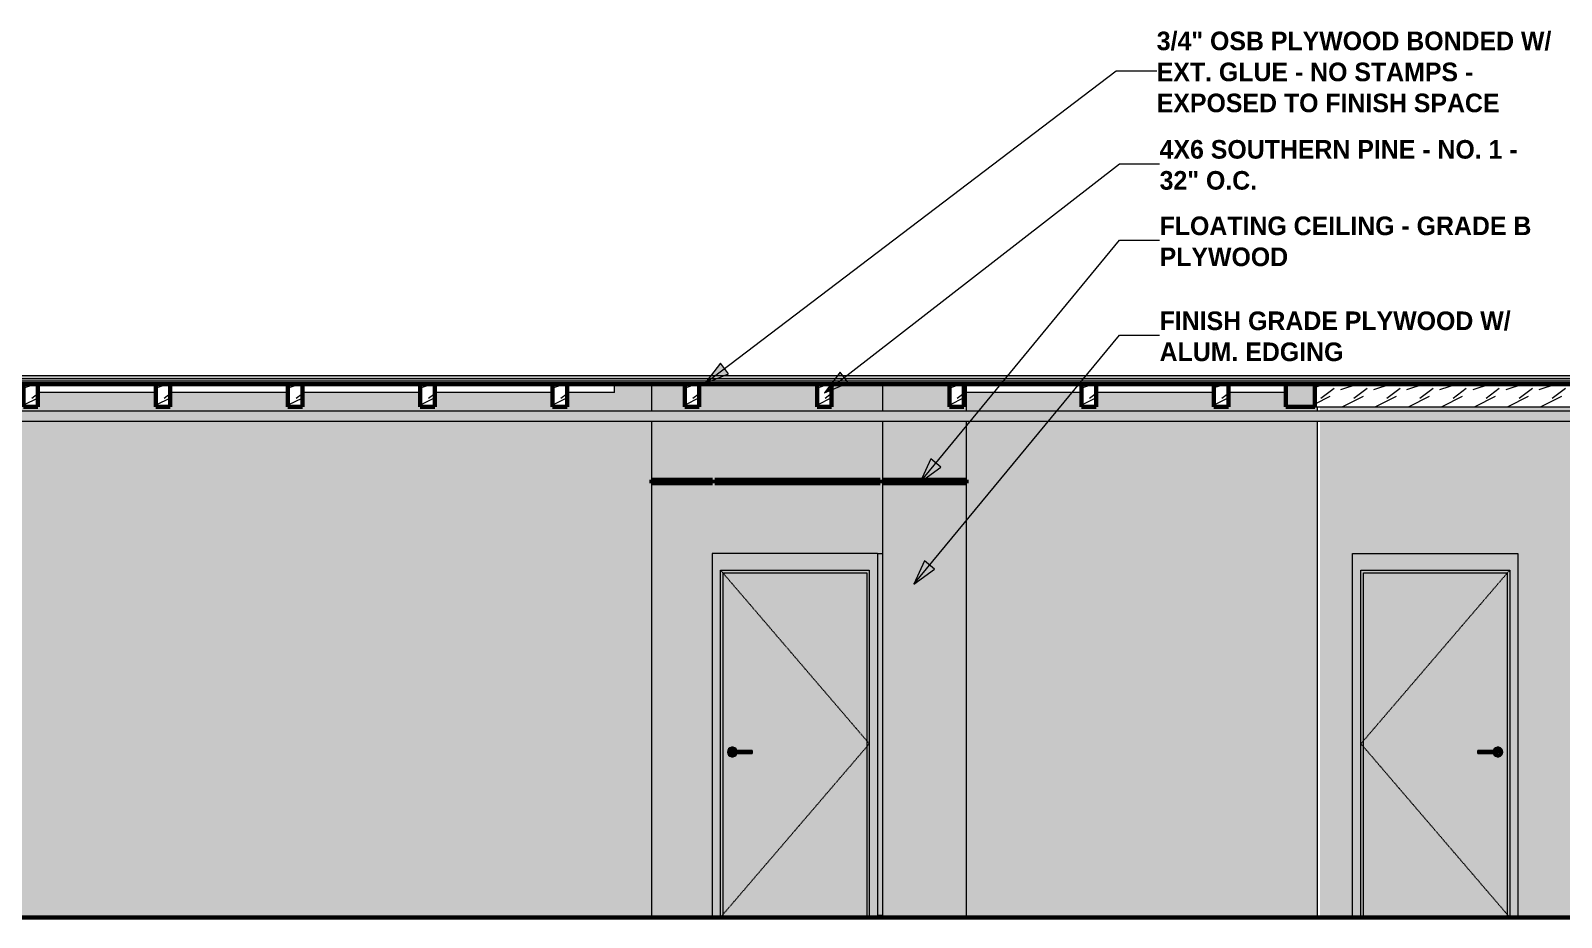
# Model space of a CAD drawing. Header units: inches. Extents: x 2872 to 9394, y -6 to 375.
# Drawn here: x 5755.1 to 6125.4, y 136 to 350.5 of the extents above; entities that cross this region are included whole.
import ezdxf

# ---------------------------------------------------------------- set-up
doc = ezdxf.new("R2010")
doc.units = ezdxf.units.IN
doc.header["$MEASUREMENT"] = 0
doc.linetypes.add('Dash 1_16_', pattern=[0.125, 0.0625, -0.0625])
doc.linetypes.add('Grid Line 1_2_', pattern=[0.875, 0.5, -0.125, 0.125, -0.125])
for name, color, linetype, lineweight in [('0-2', 250, 'Continuous', 18), ('0-3', 10, 'Continuous', 9), ('0-4', 90, 'Continuous', 5), ('A-CLNG', 13, 'Continuous', 18), ('A-CLNG-4', 13, 'Continuous', 60), ('A-DOOR', 31, 'Continuous', 18), ('A-DOOR-10', 31, 'Dash 1_16_', 9), ('A-DOOR-11', 21, 'Continuous', 18), ('A-DOOR-2', 10, 'Dash 1_16_', 9), ('A-DOOR-3', 10, 'Continuous', 9), ('A-DOOR-4', 255, 'Continuous', 18), ('A-DOOR-9', 31, 'Continuous', 9), ('A-DOOR-FRAM', 31, 'Continuous', 9), ('A-DOOR-FRAM-2', 10, 'Continuous', 9), ('A-DOOR-FRAM-3', 31, 'Continuous', 18), ('A-DOOR-FRAM-5', 71, 'Continuous', 18), ('A-FLOR-1', 8, 'Continuous', 5), ('A-FLOR-2', 7, 'Continuous', 60), ('A-FLOR-3', 254, 'Continuous', 5), ('A-FLOR-4', 250, 'Continuous', 18), ('A-FLOR-LEVL-1', 51, 'Grid Line 1_2_', 9), ('A-FLOR-MCUT-1', 250, 'Continuous', 18), ('A-FLOR-PATT-2', 253, 'Continuous', 9), ('A-FLOR-PATT-3', 10, 'Continuous', 9), ('G-ANNO-TEXT', 231, 'Continuous', 9), ('I-WALL', 2, 'Continuous', 18), ('I-WALL-1', 2, 'Continuous', 5), ('I-WALL-2', 90, 'Continuous', 5), ('I-WALL-3', 250, 'Continuous', 18), ('P-PIPE', 3, 'Continuous', 9), ('P-PIPE-1', 3, 'Continuous', 5), ('S-BEAM', 12, 'Continuous', 9), ('S-BEAM-2', 10, 'Continuous', 9), ('S-BEAM-3', 7, 'Continuous', 60), ('S-BEAM-5', 35, 'Continuous', 9)]:
    doc.layers.add(name, color=color, linetype=linetype, lineweight=lineweight)
doc.styles.add('Century Gothic_B', font='GOTHICB.TTF', dxfattribs={"height": 4.5})
pattern_1 = [(0, (-2727.378, 0), (0, 2.399), []), (315, (-2727.378, 0), (2.3985062, 0), [3.393, -3.393]), (45, (-2727.378, 0), (2.3985062, 0), [3.393, -3.393])]
pattern_2 = [(216.87, (-2724.18, 7.997), (23.9897714, 15.993643), [3.998, -35.986]), (206.565, (-2719.382, 5.598), (-7.99708, -7.99662), [8.941, -8.941]), (198.435, (-2719.382, 1.599), (-15.993845, -7.997098), [5.058, -20.23])]

# ---------------------------------------------------------------- blocks, each defined once
blk = doc.blocks.new('CTR - 1st Phase - Unit Layouts_rvt-5-INTERIOR ELEVATION - CORRIDOR EAST _202_E_ - 2ND FLOOR - EAST WALL')
at = {"layer": 'A-FLOR-3'}
blk.add_hatch(color=256, dxfattribs=at).paths.add_polyline_path([(-2738.99, 136.38), (-2738.99, 136.5), (-2740.02, 136.5), (-2740.02, 136.38)], flags=0)
at = {"layer": 'A-FLOR-4'}
for p, q in [((-2740.02, 136.5), (-2738.99, 136.5)), ((-2740.02, 136.5), (-2740.02, 136.38)), ((-2738.99, 136.38), (-2740.02, 136.38))]:
    blk.add_line(p, q, dxfattribs=at)
blk = doc.blocks.new('CTR - 1st Phase - Shell_rvt-5-INTERIOR ELEVATION - CORRIDOR EAST _202_E_ - 2ND FLOOR - EAST WALL')
at = {"layer": 'A-FLOR-1'}
blk.add_hatch(color=256, dxfattribs=at).paths.add_polyline_path([(-2454.54, 265.75), (-2447.2, 265.75), (-2447.2, 266.25), (-3481.17, 266.25), (-3481.17, 266), (-3479.22, 266), (-3479.22, 265.75), (-2462.76, 265.75)], flags=0)
at = {"layer": 'A-FLOR-PATT-2'}
h = blk.add_hatch(dxfattribs=at)
h.set_pattern_fill('FP_30', color=256, style=0, pattern_type=2)
h.set_pattern_definition([(0, (-2727.378, 0), (7.68, 1.92), [0.634, -5.126, 0.634, -5.126, -30.72]), (0, (-2727.378, 0), (7.68, 1.92), [-11.52, 0.634, -10.886, 0.634, -5.126, -13.44]), (0, (-2727.378, 0), (7.68, 1.92), [-28.8, 0.634, -3.206, 0.634, -8.966]), (120, (-2724.498, 0.96), (-5.502769, 5.691075), [0.634, -5.126, 0.634, -5.126, -30.72]), (120, (-2724.498, 0.96), (-5.502769, 5.691075), [-11.52, 0.634, -10.886, 0.634, -5.126, -13.44]), (120, (-2724.498, 0.96), (-5.502769, 5.691075), [-28.8, 0.634, -3.206, 0.634, -8.966]), (240, (-2723.538, 4.8), (-2.177231, -7.611075), [0.634, -5.126, 0.634, -5.126, -30.72]), (240, (-2723.538, 4.8), (-2.177231, -7.611075), [-11.52, 0.634, -10.886, 0.634, -5.126, -13.44]), (240, (-2723.538, 4.8), (-2.177231, -7.611075), [-28.8, 0.634, -3.206, 0.634, -8.966])])
h.paths.add_polyline_path([(-2906.83, 266.25), (-2447.2, 266.25), (-2447.2, 267), (-3481.17, 267), (-3481.17, 266.25), (-2915.06, 266.25)], flags=0)
at = {"layer": 'A-FLOR-PATT-3'}
h = blk.add_hatch(dxfattribs=at)
h.set_pattern_fill('FP_31', color=256, style=0, pattern_type=2)
h.set_pattern_definition(pattern_1)
h.paths.add_polyline_path([(-2454.54, 267), (-2447.2, 267), (-2447.2, 267.1), (-3481.17, 267.1), (-3481.17, 267), (-2462.76, 267)], flags=0)
h = blk.add_hatch(dxfattribs=at)
h.set_pattern_fill('FP_31', color=256, style=0, pattern_type=2)
h.set_pattern_definition(pattern_1)
h.paths.add_polyline_path([(-2906.83, 265), (-2447.2, 265), (-2447.2, 265.75), (-3479.22, 265.75), (-3479.22, 265), (-2915.06, 265)], flags=0)
at = {"layer": 'A-FLOR-2'}
for p, q in [((-3481.17, 265), (-2447.2, 265)), ((-2447.2, 136), (-3202.37, 136))]:
    blk.add_line(p, q, dxfattribs=at)
at = {"layer": 'A-FLOR-4'}
blk.add_line((-2641.75, 265), (-2641.75, 263), dxfattribs=at)
at = {"layer": 'A-FLOR-MCUT-1'}
for p, q in [((-2447.2, 267), (-3481.17, 267)), ((-2447.2, 266.25), (-3481.17, 266.25)), ((-2447.2, 265.75), (-3481.17, 265.75))]:
    blk.add_line(p, q, dxfattribs=at)
blk = doc.blocks.new('HOLLOW METAL - STAIR DOOR 3-0 x 7-0-2682974-INTERIOR ELEVATION - CORRIDOR EAST _202_E_ - 2ND FLOOR - EAST WALL')
at = {"layer": 'A-DOOR-11'}
h = blk.add_hatch(color=256, dxfattribs=at)
h.paths.add_polyline_path([(-2622.7, 136), (-2587.95, 136), (-2587.95, 219.37), (-2622.7, 219.37), (-2622.7, 184.08)], flags=0)
h.paths.add_polyline_path([(-2590.18, 174.82), (-2590.48, 174.86), (-2590.77, 174.98), (-2591.01, 175.16), (-2591.2, 175.41), (-2591.28, 175.61), (-2595, 175.62), (-2595, 176.39), (-2591.28, 176.39), (-2591.2, 176.59), (-2591.01, 176.84), (-2590.77, 177.02), (-2590.48, 177.14), (-2590.18, 177.18), (-2589.87, 177.14), (-2589.59, 177.02), (-2589.34, 176.84), (-2589.16, 176.59), (-2589.04, 176.31), (-2589, 176), (-2589.04, 175.69), (-2589.2, 175.35), (-2589.34, 175.16), (-2589.59, 174.98), (-2589.87, 174.86)], flags=0)
at = {"layer": 'A-DOOR-4'}
for points in [[(-2595, 176), (-2590.87, 176), (-2590.87, 176.39), (-2595, 176.38), (-2595, 176.1)], [(-2591.35, 175.61), (-2590.87, 175.62), (-2590.87, 176), (-2595, 176), (-2595, 175.61), (-2591.36, 175.61)], [(-2590.18, 174.82), (-2589.87, 174.86), (-2589.59, 174.98), (-2589.34, 175.16), (-2589.16, 175.41), (-2589.04, 175.69), (-2589, 176), (-2589.04, 176.31), (-2589.2, 176.65), (-2589.34, 176.84), (-2589.59, 177.02), (-2589.87, 177.14), (-2590.18, 177.18), (-2590.48, 177.14), (-2590.77, 177.02), (-2591.01, 176.84), (-2591.2, 176.59), (-2591.27, 176.39), (-2590.26, 176.38), (-2590.23, 176.39), (-2590.11, 176.35), (-2590.02, 176.29), (-2589.97, 176.25), (-2589.91, 176.13), (-2589.9, 176.1), (-2589.88, 176), (-2589.93, 175.83), (-2589.98, 175.75), (-2590.02, 175.71), (-2590.12, 175.64), (-2590.23, 175.61), (-2590.38, 175.61), (-2590.45, 175.62), (-2591.28, 175.61), (-2591.2, 175.41), (-2591.01, 175.16), (-2590.77, 174.98), (-2590.48, 174.86), (-2590.23, 174.83)], [(-2590.11, 176), (-2589.88, 176), (-2589.91, 176.14), (-2589.98, 176.25), (-2590.06, 176.33), (-2590.12, 176.36), (-2590.23, 176.39), (-2590.37, 176.38), (-2590.5, 176.38), (-2590.87, 176.38), (-2590.87, 176), (-2590.12, 176)]]:
    blk.add_hatch(color=256, dxfattribs=at).paths.add_polyline_path(points, flags=0)
h = blk.add_hatch(color=256, dxfattribs=at)
h.paths.add_polyline_path([(-2590, 175.72), (-2589.91, 175.88), (-2589.9, 175.9), (-2589.9, 176), (-2589.93, 176), (-2589.99, 175.75)], flags=0)
h.paths.add_polyline_path([(-2590.87, 175.61), (-2590.83, 175.62), (-2590.17, 175.62), (-2590.02, 175.71), (-2590, 175.75), (-2589.93, 176), (-2590.87, 176), (-2590.87, 175.62)], flags=0)
at = {"layer": 'A-DOOR-FRAM-5'}
for points in [[(-2623.32, 136), (-2623.32, 220), (-2587.32, 220), (-2587.32, 136), (-2585.32, 136), (-2585.32, 224), (-2625.32, 224), (-2625.32, 136)], [(-2623.32, 136), (-2622.7, 136), (-2622.7, 219.37), (-2587.95, 219.37), (-2587.95, 136), (-2587.32, 136), (-2587.32, 220), (-2623.32, 220), (-2623.32, 172.63)]]:
    blk.add_hatch(color=256, dxfattribs=at).paths.add_polyline_path(points, flags=0)
at = {"layer": 'A-DOOR-2'}
for p, q in [((-2587.32, 220), (-2623.32, 178)), ((-2623.32, 178), (-2587.32, 136))]:
    blk.add_line(p, q, dxfattribs=at)
at = {"layer": 'A-DOOR-3'}
for p, q in [((-2590.87, 176.39), (-2595, 176.39)), ((-2595, 176), (-2595, 176.39)), ((-2595, 175.61), (-2595, 176)), ((-2595, 175.61), (-2590.87, 175.61))]:
    blk.add_line(p, q, dxfattribs=at)
at = {"layer": 'A-DOOR-3', "flags": 128}
for points in [[(-2590.28, 176.39), (-2590.28, 176.39), (-2590.28, 176.39), (-2590.28, 176.39), (-2590.28, 176.39), (-2590.29, 176.39), (-2590.29, 176.39), (-2590.3, 176.39), (-2590.31, 176.39), (-2590.31, 176.39), (-2590.32, 176.39), (-2590.33, 176.39), (-2590.34, 176.39), (-2590.35, 176.39), (-2590.37, 176.39), (-2590.38, 176.39), (-2590.39, 176.39), (-2590.41, 176.39), (-2590.42, 176.39), (-2590.44, 176.39), (-2590.46, 176.39), (-2590.47, 176.39), (-2590.49, 176.39), (-2590.51, 176.39), (-2590.53, 176.39), (-2590.55, 176.39), (-2590.57, 176.39), (-2590.59, 176.39), (-2590.61, 176.39), (-2590.63, 176.39), (-2590.65, 176.39), (-2590.68, 176.39), (-2590.7, 176.39), (-2590.72, 176.39), (-2590.74, 176.39), (-2590.77, 176.39), (-2590.79, 176.39), (-2590.81, 176.39), (-2590.84, 176.39), (-2590.86, 176.39), (-2590.87, 176.39)], [(-2590.87, 175.61), (-2590.84, 175.61), (-2590.82, 175.61), (-2590.8, 175.61), (-2590.77, 175.61), (-2590.75, 175.61), (-2590.73, 175.61), (-2590.7, 175.61), (-2590.68, 175.61), (-2590.66, 175.61), (-2590.64, 175.61), (-2590.62, 175.61), (-2590.59, 175.61), (-2590.57, 175.61), (-2590.55, 175.61), (-2590.53, 175.61), (-2590.51, 175.61), (-2590.5, 175.61), (-2590.48, 175.61), (-2590.46, 175.61), (-2590.44, 175.61), (-2590.43, 175.61), (-2590.41, 175.61), (-2590.4, 175.61), (-2590.38, 175.61), (-2590.37, 175.61), (-2590.36, 175.61), (-2590.35, 175.61), (-2590.34, 175.61), (-2590.33, 175.61), (-2590.32, 175.61), (-2590.31, 175.61), (-2590.3, 175.61), (-2590.3, 175.61), (-2590.29, 175.61), (-2590.29, 175.61), (-2590.28, 175.61), (-2590.28, 175.61), (-2590.28, 175.61), (-2590.28, 175.61)]]:
    blk.add_lwpolyline(points, dxfattribs=at)
at = {"layer": 'A-DOOR-3'}
for start, end in [(0, 160.3657), (199.5633, 0)]:
    blk.add_arc((-2590.18, 176), 1.18, start, end, dxfattribs=at)
at = {"layer": 'A-DOOR-FRAM-2'}
for p, q in [((-2623.32, 136), (-2623.32, 220)), ((-2623.32, 220), (-2587.32, 220)), ((-2622.7, 136), (-2622.7, 219.37)), ((-2622.7, 219.37), (-2587.95, 219.37)), ((-2587.95, 219.37), (-2587.95, 136)), ((-2587.32, 220), (-2587.32, 136))]:
    blk.add_line(p, q, dxfattribs=at)
blk = doc.blocks.new('CTR - 1st Phase -Stairs _ Elevators_rvt-5-INTERIOR ELEVATION - CORRIDOR EAST _202_E_ - 2ND FLOOR - EAST WALL')
at = {"layer": 'I-WALL-2'}
h = blk.add_hatch(color=256, dxfattribs=at)
h.paths.add_polyline_path([(-2633.07, 136), (-2625.32, 136), (-2625.32, 224), (-2585.32, 224), (-2585.32, 136), (-2569.2, 136), (-2569.2, 181.88), (-2569.7, 181.88), (-2569.7, 185.88), (-2569.2, 185.88), (-2569.2, 219), (-2568.2, 219), (-2568.2, 256.06), (-2633.25, 256.06), (-2633.25, 136), (-2633.13, 136)], flags=0)
h.paths.add_polyline_path([(-2569.57, 182), (-2569.2, 182), (-2569.2, 185.75), (-2569.57, 185.75), (-2569.57, 185.15)], flags=0)
h.paths.add_polyline_path([(-2608.73, 258.44), (-2568.2, 258.44), (-2568.2, 259.5), (-2633.25, 259.5), (-2633.25, 258.44), (-2610.79, 258.44)], flags=0)
at = {"layer": 'I-WALL-3'}
for p, q in [((-2625.32, 136), (-2625.32, 224)), ((-2625.32, 224), (-2585.32, 224)), ((-2585.32, 224), (-2585.32, 136))]:
    blk.add_line(p, q, dxfattribs=at)
at = {"layer": '0-2'}
blk.add_blockref('HOLLOW METAL - STAIR DOOR 3-0 x 7-0-2682974-INTERIOR ELEVATION - CORRIDOR EAST _202_E_ - 2ND FLOOR - EAST WALL', (0, 0), dxfattribs=at)
blk = doc.blocks.new('LVL-Laminated Veneer Lumber - 4X6 S_ PINE - NO_ 1-V23-INTERIOR ELEVATION - CORRIDOR EAST _202_E_ - 2ND FLOOR - EAST WALL')
at = {"layer": 'S-BEAM'}
h = blk.add_hatch(dxfattribs=at)
h.set_pattern_fill('FP_34', color=256, style=0, pattern_type=2)
h.set_pattern_definition(pattern_2)
h.paths.add_polyline_path([(-2943.37, 259.5), (-2943.37, 265), (-2946.87, 265), (-2946.87, 259.5)], flags=0)
at = {"layer": 'S-BEAM-3'}
for p, q in [((-2943.37, 265), (-2946.87, 265)), ((-2946.87, 265), (-2946.87, 259.5)), ((-2943.37, 259.5), (-2943.37, 265)), ((-2946.87, 259.5), (-2943.37, 259.5))]:
    blk.add_line(p, q, dxfattribs=at)
blk = doc.blocks.new('LVL-Laminated Veneer Lumber - 4X6 S_ PINE - NO_ 1-V25-INTERIOR ELEVATION - CORRIDOR EAST _202_E_ - 2ND FLOOR - EAST WALL')
at = {"layer": 'S-BEAM'}
h = blk.add_hatch(dxfattribs=at)
h.set_pattern_fill('FP_34', color=256, style=0, pattern_type=2)
h.set_pattern_definition(pattern_2)
h.paths.add_polyline_path([(-2911.37, 259.5), (-2911.37, 265), (-2914.87, 265), (-2914.87, 259.5)], flags=0)
at = {"layer": 'S-BEAM-3'}
for p, q in [((-2911.37, 265), (-2914.87, 265)), ((-2914.87, 265), (-2914.87, 259.5)), ((-2911.37, 259.5), (-2911.37, 265)), ((-2914.87, 259.5), (-2911.37, 259.5))]:
    blk.add_line(p, q, dxfattribs=at)
blk = doc.blocks.new('LVL-Laminated Veneer Lumber - 4X6 S_ PINE - NO_ 1-V26-INTERIOR ELEVATION - CORRIDOR EAST _202_E_ - 2ND FLOOR - EAST WALL')
at = {"layer": 'S-BEAM'}
h = blk.add_hatch(dxfattribs=at)
h.set_pattern_fill('FP_34', color=256, style=0, pattern_type=2)
h.set_pattern_definition(pattern_2)
h.paths.add_polyline_path([(-2882.87, 259.5), (-2879.37, 259.5), (-2879.37, 265), (-2882.87, 265), (-2882.87, 263)], flags=0)
at = {"layer": 'S-BEAM-3'}
for p, q in [((-2879.37, 265), (-2882.87, 265)), ((-2882.87, 265), (-2882.87, 259.5)), ((-2879.37, 259.5), (-2879.37, 265)), ((-2882.87, 259.5), (-2879.37, 259.5))]:
    blk.add_line(p, q, dxfattribs=at)
blk = doc.blocks.new('LVL-Laminated Veneer Lumber - 4X6 S_ PINE - NO_ 1-V27-INTERIOR ELEVATION - CORRIDOR EAST _202_E_ - 2ND FLOOR - EAST WALL')
at = {"layer": 'S-BEAM'}
h = blk.add_hatch(dxfattribs=at)
h.set_pattern_fill('FP_34', color=256, style=0, pattern_type=2)
h.set_pattern_definition(pattern_2)
h.paths.add_polyline_path([(-2850.87, 259.5), (-2847.37, 259.5), (-2847.37, 265), (-2850.87, 265), (-2850.87, 263)], flags=0)
at = {"layer": 'S-BEAM-3'}
for p, q in [((-2847.37, 265), (-2850.87, 265)), ((-2850.87, 265), (-2850.87, 259.5)), ((-2847.37, 259.5), (-2847.37, 265)), ((-2850.87, 259.5), (-2847.37, 259.5))]:
    blk.add_line(p, q, dxfattribs=at)
blk = doc.blocks.new('LVL-Laminated Veneer Lumber - 4X6 S_ PINE - NO_ 1-V28-INTERIOR ELEVATION - CORRIDOR EAST _202_E_ - 2ND FLOOR - EAST WALL')
at = {"layer": 'S-BEAM'}
h = blk.add_hatch(dxfattribs=at)
h.set_pattern_fill('FP_34', color=256, style=0, pattern_type=2)
h.set_pattern_definition(pattern_2)
h.paths.add_polyline_path([(-2818.87, 259.5), (-2815.37, 259.5), (-2815.37, 265), (-2818.87, 265), (-2818.87, 263)], flags=0)
at = {"layer": 'S-BEAM-3'}
for p, q in [((-2815.37, 265), (-2818.87, 265)), ((-2818.87, 265), (-2818.87, 259.5)), ((-2815.37, 259.5), (-2815.37, 265)), ((-2818.87, 259.5), (-2815.37, 259.5))]:
    blk.add_line(p, q, dxfattribs=at)
blk = doc.blocks.new('LVL-Laminated Veneer Lumber - 4X6 S_ PINE - NO_ 1-V29-INTERIOR ELEVATION - CORRIDOR EAST _202_E_ - 2ND FLOOR - EAST WALL')
at = {"layer": 'S-BEAM'}
h = blk.add_hatch(dxfattribs=at)
h.set_pattern_fill('FP_34', color=256, style=0, pattern_type=2)
h.set_pattern_definition(pattern_2)
h.paths.add_polyline_path([(-2786.87, 259.5), (-2783.37, 259.5), (-2783.37, 265), (-2786.87, 265)], flags=0)
at = {"layer": 'S-BEAM-3'}
for p, q in [((-2783.37, 265), (-2786.87, 265)), ((-2786.87, 265), (-2786.87, 259.5)), ((-2783.37, 259.5), (-2783.37, 265)), ((-2786.87, 259.5), (-2783.37, 259.5))]:
    blk.add_line(p, q, dxfattribs=at)
blk = doc.blocks.new('LVL-Laminated Veneer Lumber - 4X6 S_ PINE - NO_ 1-V30-INTERIOR ELEVATION - CORRIDOR EAST _202_E_ - 2ND FLOOR - EAST WALL')
at = {"layer": 'S-BEAM'}
h = blk.add_hatch(dxfattribs=at)
h.set_pattern_fill('FP_34', color=256, style=0, pattern_type=2)
h.set_pattern_definition(pattern_2)
h.paths.add_polyline_path([(-2751.37, 259.5), (-2751.37, 265), (-2754.87, 265), (-2754.87, 259.5)], flags=0)
at = {"layer": 'S-BEAM-3'}
for p, q in [((-2751.37, 265), (-2754.87, 265)), ((-2754.87, 265), (-2754.87, 259.5)), ((-2751.37, 259.5), (-2751.37, 265)), ((-2754.87, 259.5), (-2751.37, 259.5))]:
    blk.add_line(p, q, dxfattribs=at)
blk = doc.blocks.new('LVL-Laminated Veneer Lumber - 4X6 S_ PINE - NO_ 1-V31-INTERIOR ELEVATION - CORRIDOR EAST _202_E_ - 2ND FLOOR - EAST WALL')
at = {"layer": 'S-BEAM'}
h = blk.add_hatch(dxfattribs=at)
h.set_pattern_fill('FP_34', color=256, style=0, pattern_type=2)
h.set_pattern_definition(pattern_2)
h.paths.add_polyline_path([(-2719.37, 259.5), (-2719.37, 265), (-2722.87, 265), (-2722.87, 259.5)], flags=0)
at = {"layer": 'S-BEAM-3'}
for p, q in [((-2719.37, 265), (-2722.87, 265)), ((-2722.87, 265), (-2722.87, 259.5)), ((-2719.37, 259.5), (-2719.37, 265)), ((-2722.87, 259.5), (-2719.37, 259.5))]:
    blk.add_line(p, q, dxfattribs=at)
blk = doc.blocks.new('LVL-Laminated Veneer Lumber - 4X6 S_ PINE - NO_ 1-V32-INTERIOR ELEVATION - CORRIDOR EAST _202_E_ - 2ND FLOOR - EAST WALL')
at = {"layer": 'S-BEAM'}
h = blk.add_hatch(dxfattribs=at)
h.set_pattern_fill('FP_34', color=256, style=0, pattern_type=2)
h.set_pattern_definition(pattern_2)
h.paths.add_polyline_path([(-2687.37, 259.5), (-2687.37, 265), (-2690.87, 265), (-2690.87, 259.5)], flags=0)
at = {"layer": 'S-BEAM-3'}
for p, q in [((-2687.37, 265), (-2690.87, 265)), ((-2690.87, 265), (-2690.87, 259.5)), ((-2687.37, 259.5), (-2687.37, 265)), ((-2690.87, 259.5), (-2687.37, 259.5))]:
    blk.add_line(p, q, dxfattribs=at)
blk = doc.blocks.new('LVL-Laminated Veneer Lumber - _2_SISTERED 4X6 PINE-2259914-INTERIOR ELEVATION - CORRIDOR EAST _202_E_ - 2ND FLOOR - EAST WALL')
at = {"layer": 'S-BEAM-5'}
blk.add_hatch(color=256, dxfattribs=at).paths.add_polyline_path([(-2641.5, 259.5), (-2634.5, 259.5), (-2634.5, 265), (-2641.5, 265), (-2641.5, 263)], flags=0)
at = {"layer": 'S-BEAM-3'}
for p, q in [((-2634.5, 265), (-2641.5, 265)), ((-2641.5, 265), (-2641.5, 259.5)), ((-2634.5, 259.5), (-2634.5, 265)), ((-2641.5, 259.5), (-2634.5, 259.5))]:
    blk.add_line(p, q, dxfattribs=at)
blk = doc.blocks.new('LVL-Laminated Veneer Lumber - 4X6 S_ PINE - NO_ 1-2391456-INTERIOR ELEVATION - CORRIDOR EAST _202_E_ - 2ND FLOOR - EAST WALL')
at = {"layer": 'S-BEAM'}
h = blk.add_hatch(dxfattribs=at)
h.set_pattern_fill('FP_34', color=256, style=0, pattern_type=2)
h.set_pattern_definition(pattern_2)
h.paths.add_polyline_path([(-2527.25, 259.5), (-2526.12, 259.5), (-2526.12, 265), (-2634.5, 265), (-2634.5, 259.5), (-2528.55, 259.5)], flags=0)
at = {"layer": 'S-BEAM-2'}
blk.add_line((-2634.5, 259.5), (-2526.12, 259.5), dxfattribs=at)
blk = doc.blocks.new('LVL-Laminated Veneer Lumber - 4X6 S_ PINE - NO_ 1-V33-INTERIOR ELEVATION - CORRIDOR EAST _202_E_ - 2ND FLOOR - EAST WALL')
at = {"layer": 'S-BEAM'}
h = blk.add_hatch(dxfattribs=at)
h.set_pattern_fill('FP_34', color=256, style=0, pattern_type=2)
h.set_pattern_definition(pattern_2)
h.paths.add_polyline_path([(-2655.37, 259.5), (-2655.37, 265), (-2658.87, 265), (-2658.87, 259.5)], flags=0)
at = {"layer": 'S-BEAM-3'}
for p, q in [((-2655.37, 265), (-2658.87, 265)), ((-2658.87, 265), (-2658.87, 259.5)), ((-2655.37, 259.5), (-2655.37, 265)), ((-2658.87, 259.5), (-2655.37, 259.5))]:
    blk.add_line(p, q, dxfattribs=at)
blk = doc.blocks.new('CTR - 1st Phase - Structure_rvt-5-INTERIOR ELEVATION - CORRIDOR EAST _202_E_ - 2ND FLOOR - EAST WALL')
at = {"layer": '0-3'}
for name in ['LVL-Laminated Veneer Lumber - 4X6 S_ PINE - NO_ 1-V23-INTERIOR ELEVATION - CORRIDOR EAST _202_E_ - 2ND FLOOR - EAST WALL', 'LVL-Laminated Veneer Lumber - 4X6 S_ PINE - NO_ 1-V25-INTERIOR ELEVATION - CORRIDOR EAST _202_E_ - 2ND FLOOR - EAST WALL', 'LVL-Laminated Veneer Lumber - 4X6 S_ PINE - NO_ 1-V26-INTERIOR ELEVATION - CORRIDOR EAST _202_E_ - 2ND FLOOR - EAST WALL', 'LVL-Laminated Veneer Lumber - 4X6 S_ PINE - NO_ 1-V27-INTERIOR ELEVATION - CORRIDOR EAST _202_E_ - 2ND FLOOR - EAST WALL', 'LVL-Laminated Veneer Lumber - 4X6 S_ PINE - NO_ 1-V28-INTERIOR ELEVATION - CORRIDOR EAST _202_E_ - 2ND FLOOR - EAST WALL', 'LVL-Laminated Veneer Lumber - 4X6 S_ PINE - NO_ 1-V29-INTERIOR ELEVATION - CORRIDOR EAST _202_E_ - 2ND FLOOR - EAST WALL', 'LVL-Laminated Veneer Lumber - 4X6 S_ PINE - NO_ 1-V30-INTERIOR ELEVATION - CORRIDOR EAST _202_E_ - 2ND FLOOR - EAST WALL', 'LVL-Laminated Veneer Lumber - 4X6 S_ PINE - NO_ 1-V31-INTERIOR ELEVATION - CORRIDOR EAST _202_E_ - 2ND FLOOR - EAST WALL', 'LVL-Laminated Veneer Lumber - 4X6 S_ PINE - NO_ 1-V32-INTERIOR ELEVATION - CORRIDOR EAST _202_E_ - 2ND FLOOR - EAST WALL', 'LVL-Laminated Veneer Lumber - 4X6 S_ PINE - NO_ 1-V33-INTERIOR ELEVATION - CORRIDOR EAST _202_E_ - 2ND FLOOR - EAST WALL', 'LVL-Laminated Veneer Lumber - _2_SISTERED 4X6 PINE-2259914-INTERIOR ELEVATION - CORRIDOR EAST _202_E_ - 2ND FLOOR - EAST WALL', 'LVL-Laminated Veneer Lumber - 4X6 S_ PINE - NO_ 1-2391456-INTERIOR ELEVATION - CORRIDOR EAST _202_E_ - 2ND FLOOR - EAST WALL']:
    blk.add_blockref(name, (0, 0), dxfattribs=at)
blk = doc.blocks.new('HOLLOW METAL - UNIT DOOR-2191978-INTERIOR ELEVATION - CORRIDOR EAST _202_E_ - 2ND FLOOR - EAST WALL')
at = {"layer": 'A-DOOR'}
h = blk.add_hatch(color=256, dxfattribs=at)
h.paths.add_polyline_path([(-2777.61, 136), (-2742.86, 136), (-2742.86, 219.38), (-2777.61, 219.38), (-2777.61, 168.76)], flags=0)
h.paths.add_polyline_path([(-2775.38, 174.82), (-2775.69, 174.86), (-2775.97, 174.98), (-2776.22, 175.16), (-2776.4, 175.41), (-2776.52, 175.69), (-2776.56, 176), (-2776.52, 176.31), (-2776.4, 176.59), (-2776.22, 176.84), (-2775.97, 177.02), (-2775.69, 177.14), (-2775.38, 177.18), (-2775.08, 177.14), (-2774.79, 177.02), (-2774.55, 176.84), (-2774.36, 176.59), (-2774.28, 176.39), (-2770.56, 176.38), (-2770.56, 175.61), (-2774.28, 175.61), (-2774.36, 175.41), (-2774.55, 175.16), (-2774.79, 174.98), (-2775.08, 174.86), (-2775.26, 174.84)], flags=0)
h = blk.add_hatch(color=256, dxfattribs=at)
h.paths.add_polyline_path([(-2775.56, 175.72), (-2775.65, 175.87), (-2775.66, 175.9), (-2775.68, 176), (-2775.65, 176.14), (-2775.58, 176.25), (-2775.57, 176.25), (-2775.62, 175.99), (-2775.57, 175.75)], flags=0)
h.paths.add_polyline_path([(-2775.38, 174.82), (-2775.08, 174.86), (-2774.79, 174.98), (-2774.55, 175.16), (-2774.36, 175.41), (-2774.28, 175.61), (-2775.4, 175.62), (-2775.54, 175.71), (-2775.56, 175.75), (-2775.62, 176.01), (-2775.54, 176.29), (-2775.44, 176.36), (-2775.37, 176.38), (-2775.19, 176.38), (-2775.1, 176.38), (-2774.28, 176.39), (-2774.36, 176.59), (-2774.55, 176.84), (-2774.79, 177.02), (-2775.08, 177.14), (-2775.38, 177.18), (-2775.69, 177.14), (-2775.97, 177.02), (-2776.22, 176.84), (-2776.4, 176.59), (-2776.52, 176.31), (-2776.56, 176), (-2776.52, 175.69), (-2776.4, 175.41), (-2776.22, 175.16), (-2775.97, 174.98), (-2775.69, 174.86)], flags=0)
for points in [[(-2774.69, 175.61), (-2774.69, 176), (-2775.68, 176), (-2775.63, 175.83), (-2775.58, 175.75), (-2775.54, 175.71), (-2775.43, 175.64), (-2775.34, 175.61), (-2775.18, 175.61), (-2775.11, 175.62), (-2774.73, 175.62)], [(-2773.2, 176), (-2770.56, 176), (-2770.56, 176.39), (-2774.69, 176.38), (-2774.69, 176), (-2774.2, 176)], [(-2774.23, 175.61), (-2770.56, 175.62), (-2770.56, 176), (-2774.69, 176), (-2774.69, 175.61), (-2774.28, 175.61)]]:
    blk.add_hatch(color=256, dxfattribs=at).paths.add_polyline_path(points, flags=0)
h = blk.add_hatch(color=256, dxfattribs=at)
h.paths.add_polyline_path([(-2775.56, 176.28), (-2775.65, 176.13), (-2775.66, 176.1), (-2775.66, 176), (-2775.63, 176), (-2775.57, 176.25)], flags=0)
h.paths.add_polyline_path([(-2775.39, 176), (-2774.69, 176), (-2774.69, 176.39), (-2774.73, 176.38), (-2775.3, 176.38), (-2775.28, 176.39), (-2775.45, 176.35), (-2775.54, 176.29), (-2775.56, 176.25), (-2775.63, 176), (-2775.4, 176)], flags=0)
at = {"layer": 'A-DOOR-FRAM-3'}
for points in [[(-2740.24, 136), (-2740.24, 224), (-2780.24, 224), (-2780.24, 136), (-2778.24, 136), (-2778.24, 220), (-2742.24, 220), (-2742.24, 136)], [(-2777.61, 136), (-2777.61, 219.38), (-2742.86, 219.38), (-2742.86, 136), (-2742.24, 136), (-2742.24, 220), (-2778.24, 220), (-2778.24, 136)]]:
    blk.add_hatch(color=256, dxfattribs=at).paths.add_polyline_path(points, flags=0)
at = {"layer": 'A-DOOR-10'}
for p, q in [((-2778.24, 220), (-2742.24, 178)), ((-2742.24, 178), (-2778.24, 136))]:
    blk.add_line(p, q, dxfattribs=at)
at = {"layer": 'A-DOOR-9'}
for p, q in [((-2770.56, 176.39), (-2774.69, 176.39)), ((-2774.69, 175.61), (-2770.56, 175.61)), ((-2770.56, 176.39), (-2770.56, 176)), ((-2770.56, 176), (-2770.56, 175.61))]:
    blk.add_line(p, q, dxfattribs=at)
at = {"layer": 'A-DOOR-9', "flags": 128}
for points in [[(-2774.69, 176.39), (-2774.72, 176.39), (-2774.74, 176.39), (-2774.76, 176.39), (-2774.79, 176.39), (-2774.81, 176.39), (-2774.83, 176.39), (-2774.86, 176.39), (-2774.88, 176.39), (-2774.9, 176.39), (-2774.92, 176.39), (-2774.94, 176.39), (-2774.97, 176.39), (-2774.99, 176.39), (-2775.01, 176.39), (-2775.03, 176.39), (-2775.05, 176.39), (-2775.06, 176.39), (-2775.08, 176.39), (-2775.1, 176.39), (-2775.12, 176.39), (-2775.13, 176.39), (-2775.15, 176.39), (-2775.16, 176.39), (-2775.18, 176.39), (-2775.19, 176.39), (-2775.2, 176.39), (-2775.21, 176.39), (-2775.22, 176.39), (-2775.23, 176.39), (-2775.24, 176.39), (-2775.25, 176.39), (-2775.26, 176.39), (-2775.26, 176.39), (-2775.27, 176.39), (-2775.27, 176.39), (-2775.28, 176.39), (-2775.28, 176.39), (-2775.28, 176.39), (-2775.28, 176.39)], [(-2775.28, 175.61), (-2775.28, 175.61), (-2775.28, 175.61), (-2775.28, 175.61), (-2775.28, 175.61), (-2775.27, 175.61), (-2775.27, 175.61), (-2775.26, 175.61), (-2775.25, 175.61), (-2775.25, 175.61), (-2775.24, 175.61), (-2775.23, 175.61), (-2775.22, 175.61), (-2775.21, 175.61), (-2775.19, 175.61), (-2775.18, 175.61), (-2775.17, 175.61), (-2775.15, 175.61), (-2775.14, 175.61), (-2775.12, 175.61), (-2775.1, 175.61), (-2775.09, 175.61), (-2775.07, 175.61), (-2775.05, 175.61), (-2775.03, 175.61), (-2775.01, 175.61), (-2774.99, 175.61), (-2774.97, 175.61), (-2774.95, 175.61), (-2774.93, 175.61), (-2774.91, 175.61), (-2774.88, 175.61), (-2774.86, 175.61), (-2774.84, 175.61), (-2774.82, 175.61), (-2774.79, 175.61), (-2774.77, 175.61), (-2774.75, 175.61), (-2774.72, 175.61), (-2774.7, 175.61), (-2774.69, 175.61)]]:
    blk.add_lwpolyline(points, dxfattribs=at)
at = {"layer": 'A-DOOR-9'}
for start, end in [(19.6343, 180), (180, 340.4367)]:
    blk.add_arc((-2775.38, 176), 1.18, start, end, dxfattribs=at)
at = {"layer": 'A-DOOR-FRAM'}
for p, q in [((-2740.24, 224), (-2780.24, 224)), ((-2780.24, 224), (-2780.24, 136)), ((-2740.24, 224), (-2740.24, 136)), ((-2778.24, 220), (-2742.24, 220)), ((-2778.24, 136), (-2778.24, 220)), ((-2777.61, 219.38), (-2742.86, 219.38)), ((-2777.61, 136), (-2777.61, 219.38)), ((-2742.86, 219.38), (-2742.86, 136)), ((-2742.24, 220), (-2742.24, 136))]:
    blk.add_line(p, q, dxfattribs=at)

msp = doc.modelspace()

# ---------------------------------------------------------------- hatches: boundary and pattern name
at = {"layer": 'A-CLNG'}
h = msp.add_hatch(color=256, dxfattribs=at)
h.paths.add_polyline_path([(5961.32564, 241.075), (5981.45667, 241.075), (5981.45667, 241.825), (5961.23814, 241.825), (5961.23814, 241.075)], flags=0)
h.paths.add_polyline_path([(5908.52069, 241.075), (5920.07564, 241.075), (5920.07564, 241.825), (5905.32564, 241.825), (5905.32564, 241.075)], flags=0)
h.paths.add_polyline_path([(5920.57564, 241.075), (5960.57564, 241.075), (5960.57564, 241.825), (5920.57564, 241.825)], flags=0)
at = {"layer": 'G-ANNO-TEXT'}
for points in [[(5918.19911, 265.17475), (5923.94945, 267.52385), (5922.0045, 270.0843)], [(5947.16356, 262.92101), (5952.88968, 265.32853), (5950.91877, 267.86905)], [(5970.25058, 241.30663), (5975.31023, 244.91004), (5972.83066, 246.9571)], [(5968.73087, 216.6176), (5973.79419, 220.21587), (5971.3167, 222.26545)]]:
    msp.add_hatch(color=256, dxfattribs=at).paths.add_polyline_path(points, flags=0)
at = {"layer": 'I-WALL'}
h = msp.add_hatch(color=256, dxfattribs=at)
h.paths.add_polyline_path([(5905.32564, 136), (5919.98814, 136), (5919.98814, 224), (5961.23814, 224), (5961.23814, 256.0625), (5905.32564, 256.0625), (5905.32564, 241.825), (5920.07564, 241.825), (5920.07564, 241.075), (5905.32564, 241.075), (5905.32564, 138.79365)], flags=0)
h.paths.add_polyline_path([(5957.86188, 241.075), (5920.57564, 241.075), (5920.57564, 241.825), (5960.57564, 241.825), (5960.57564, 241.075)], flags=0)
h.paths.add_polyline_path([(5920.85598, 258.4375), (5961.23814, 258.4375), (5961.23814, 265), (5948.85064, 265), (5948.85064, 259.5), (5945.35064, 259.5), (5945.35064, 265), (5916.85064, 265), (5916.85064, 259.5), (5913.35064, 259.5), (5913.35064, 265), (5905.32564, 265), (5905.32564, 258.4375), (5918.8001, 258.4375)], flags=0)
h = msp.add_hatch(color=256, dxfattribs=at)
h.paths.add_polyline_path([(5961.86314, 136), (5981.45667, 136), (5981.45667, 241.075), (5961.86314, 241.075), (5961.86314, 201.54181)], flags=0)
h.paths.add_polyline_path([(5961.86314, 241.825), (5981.45667, 241.825), (5981.45667, 256.0625), (5961.86314, 256.0625), (5961.86314, 250.71181)], flags=0)
h.paths.add_polyline_path([(5968.14129, 258.4375), (5981.45667, 258.4375), (5981.45667, 265), (5980.85064, 265), (5980.85064, 259.5), (5977.35064, 259.5), (5977.35064, 265), (5961.86314, 265), (5961.86314, 258.4375), (5966.08541, 258.4375)], flags=0)
msp.add_hatch(color=256, dxfattribs=at).paths.add_polyline_path([(5961.23814, 136), (5961.23814, 136.375), (5960.20064, 136.375), (5960.20064, 136.5), (5961.23814, 136.5), (5961.23814, 224), (5959.98814, 224), (5959.98814, 136), (5960.20064, 136)], flags=0)
at = {"layer": 'I-WALL-1'}
h = msp.add_hatch(color=256, dxfattribs=at)
h.paths.add_polyline_path([(5633.07564, 136), (5896.32564, 136), (5896.32564, 256.0625), (5633.07564, 256.0625), (5633.07564, 241.825), (5654.23814, 241.825), (5654.23814, 241.075), (5633.07564, 241.075), (5633.07564, 201.54181)], flags=0)
h.paths.add_polyline_path([(5654.90064, 241.075), (5654.90064, 241.825), (5675.11917, 241.825), (5675.11917, 241.075), (5661.81475, 241.075)], flags=0)
h.paths.add_polyline_path([(5779.00007, 258.4375), (5896.32564, 258.4375), (5896.32564, 263), (5884.85064, 263), (5884.85064, 259.5), (5881.35064, 259.5), (5881.35064, 263), (5852.85064, 263), (5852.85064, 259.5), (5849.35064, 259.5), (5849.35064, 263), (5820.85064, 263), (5820.85064, 259.5), (5817.35064, 259.5), (5817.35064, 263), (5788.85064, 263), (5788.85064, 259.5), (5785.35064, 259.5), (5785.35064, 263), (5756.85064, 263), (5756.85064, 259.5), (5753.35064, 259.5), (5753.35064, 263), (5724.85064, 263), (5724.85064, 259.5), (5721.35064, 259.5), (5721.35064, 263), (5692.85064, 263), (5692.85064, 259.5), (5689.35064, 259.5), (5689.35064, 263), (5660.85064, 263), (5660.85064, 259.5), (5657.35064, 259.5), (5657.35064, 263), (5633.07564, 263), (5633.07564, 258.4375), (5776.94419, 258.4375)], flags=0)
h = msp.add_hatch(color=256, dxfattribs=at)
h.paths.add_polyline_path([(5905.32564, 136), (5905.32564, 256.0625), (5896.32564, 256.0625), (5896.32564, 136), (5904.82564, 136)], flags=0)
h.paths.add_polyline_path([(5896.64897, 258.4375), (5905.32564, 258.4375), (5905.32564, 265), (5896.32564, 265), (5896.32564, 258.4375)], flags=0)
h = msp.add_hatch(color=256, dxfattribs=at)
h.paths.add_polyline_path([(5961.86314, 136), (5961.86314, 241.075), (5961.23814, 241.075), (5961.23814, 136)], flags=0)
h.paths.add_polyline_path([(5961.32564, 241.825), (5961.86314, 241.825), (5961.86314, 256.0625), (5961.23814, 256.0625), (5961.23814, 241.825)], flags=0)
h.paths.add_polyline_path([(5961.86314, 258.4375), (5961.86314, 265), (5961.23814, 265), (5961.23814, 258.4375), (5961.56303, 258.4375)], flags=0)
h = msp.add_hatch(color=256, dxfattribs=at)
h.paths.add_polyline_path([(5981.45667, 136), (6058.47564, 136), (6058.47564, 256.0625), (5981.45667, 256.0625), (5981.45667, 201.54181)], flags=0)
h.paths.add_polyline_path([(6042.15316, 258.4375), (6058.47564, 258.4375), (6058.47564, 263), (6044.85064, 263), (6044.85064, 259.5), (6041.35064, 259.5), (6041.35064, 263), (6012.85064, 263), (6012.85064, 259.5), (6009.35064, 259.5), (6009.35064, 263), (5981.45667, 263), (5981.45667, 258.4375), (6040.09719, 258.4375)], flags=0)
h = msp.add_hatch(color=256, dxfattribs=at)
h.paths.add_polyline_path([(6066.35064, 136), (6066.35064, 256.0625), (6058.47564, 256.0625), (6058.47564, 136)], flags=0)
h.paths.add_polyline_path([(6062.71181, 258.4375), (6066.35064, 258.4375), (6066.35064, 259.5), (6058.72564, 259.5), (6058.72564, 263), (6058.47564, 263), (6058.47564, 258.4375), (6060.65602, 258.4375)], flags=0)
at = {"layer": 'P-PIPE-1'}
for points in [[(5624.07564, 257.25), (6235.47907, 257.25), (6235.43009, 257.57791), (6235.3064, 257.86144), (6235.11353, 258.1033), (6234.8646, 258.28699), (6234.5766, 258.39997), (6234.29157, 258.4375), (5246.99827, 258.4375), (5246.99827, 257.25), (5622.75298, 257.25)], [(5688.54123, 256.0625), (6234.31396, 256.06545), (6234.6197, 256.11157), (6234.9031, 256.23524), (6235.14486, 256.42804), (6235.32851, 256.67684), (6235.44151, 256.96472), (6235.47907, 257.25), (5246.99827, 257.25), (5246.99827, 256.0625), (5686.48534, 256.0625)]]:
    msp.add_hatch(color=256, dxfattribs=at).paths.add_polyline_path(points, flags=0)

# ---------------------------------------------------------------- linework, layer by layer
at = {"layer": 'A-CLNG-4'}
for p, q in [((5920.07564, 241.825), (5905.32564, 241.825)), ((5905.32564, 241.825), (5905.32564, 241.075)), ((5905.32564, 241.075), (5920.07564, 241.075)), ((5920.07564, 241.075), (5920.07564, 241.825)), ((5960.57564, 241.825), (5920.57564, 241.825)), ((5920.57564, 241.825), (5920.57564, 241.075)), ((5920.57564, 241.075), (5960.57564, 241.075)), ((5960.57564, 241.075), (5960.57564, 241.825)), ((5981.45667, 241.825), (5961.23814, 241.825)), ((5961.23814, 241.825), (5961.23814, 241.075)), ((5961.23814, 241.075), (5981.45667, 241.075)), ((5981.45667, 241.075), (5981.45667, 241.825))]:
    msp.add_line(p, q, dxfattribs=at)
at = {"layer": 'A-FLOR-LEVL-1'}
msp.add_line((5152.92564, 136), (6302.27225, 136), dxfattribs=at)
at = {"layer": 'G-ANNO-TEXT'}
for p, q in [((5918.19911, 265.17475), (6017.70987, 340.76443)), ((6017.70987, 340.76443), (6027.5125, 340.76443)), ((5947.16356, 262.92101), (6018.52967, 318.28648)), ((6018.52967, 318.28648), (6028.20987, 318.28648)), ((5970.25058, 241.30663), (6018.52967, 299.7862)), ((6018.52967, 299.7862), (6028.20987, 299.7862)), ((5968.73087, 216.6176), (6018.52967, 276.81322)), ((6018.52967, 276.81322), (6028.20987, 276.81322)), ((5922.0045, 270.0843), (5918.19911, 265.17475)), ((5918.19911, 265.17475), (5923.94945, 267.52385)), ((5923.94945, 267.52385), (5922.0045, 270.0843)), ((5950.91877, 267.86905), (5947.16356, 262.92101)), ((5952.88968, 265.32853), (5950.91877, 267.86905)), ((5947.16356, 262.92101), (5952.88968, 265.32853)), ((5972.83066, 246.9571), (5970.25058, 241.30663)), ((5970.25058, 241.30663), (5975.31023, 244.91004)), ((5975.31023, 244.91004), (5972.83066, 246.9571)), ((5971.3167, 222.26545), (5968.73087, 216.6176)), ((5973.79419, 220.21587), (5971.3167, 222.26545)), ((5968.73087, 216.6176), (5973.79419, 220.21587))]:
    msp.add_line(p, q, dxfattribs=at)
at = {"layer": 'I-WALL'}
for p, q in [((5785.35064, 263), (5756.85064, 263)), ((5817.35064, 263), (5788.85064, 263)), ((5849.35064, 263), (5820.85064, 263)), ((5881.35064, 263), (5852.85064, 263)), ((5896.32564, 263), (5884.85064, 263)), ((5896.32564, 263), (5896.32564, 265)), ((5905.32564, 265), (5905.32564, 258.4375)), ((5961.23814, 258.4375), (5961.23814, 265)), ((5981.45667, 258.4375), (5981.45667, 265)), ((6009.35064, 263), (5981.45667, 263)), ((6041.35064, 263), (6012.85064, 263)), ((6058.72564, 263), (6044.85064, 263)), ((6066.35064, 259.5), (6066.35064, 258.4375)), ((5905.32564, 256.0625), (5905.32564, 241.825)), ((5961.23814, 241.825), (5961.23814, 256.0625)), ((5981.45667, 241.825), (5981.45667, 256.0625)), ((6066.35064, 256.0625), (6066.35064, 136)), ((5905.32564, 241.075), (5905.32564, 136)), ((5961.23814, 136), (5961.23814, 241.075)), ((5981.45667, 136), (5981.45667, 241.075)), ((5959.98814, 224), (5961.23814, 224))]:
    msp.add_line(p, q, dxfattribs=at)
at = {"layer": 'P-PIPE'}
for p, q in [((6235.3813, 258.4375), (5246.99827, 258.4375)), ((5246.99827, 256.0625), (6235.3813, 256.0625))]:
    msp.add_line(p, q, dxfattribs=at)

# ---------------------------------------------------------------- block references
at = {"layer": '0-4'}
for name in ['CTR - 1st Phase - Shell_rvt-5-INTERIOR ELEVATION - CORRIDOR EAST _202_E_ - 2ND FLOOR - EAST WALL', 'CTR - 1st Phase - Structure_rvt-5-INTERIOR ELEVATION - CORRIDOR EAST _202_E_ - 2ND FLOOR - EAST WALL', 'CTR - 1st Phase -Stairs _ Elevators_rvt-5-INTERIOR ELEVATION - CORRIDOR EAST _202_E_ - 2ND FLOOR - EAST WALL', 'CTR - 1st Phase - Unit Layouts_rvt-5-INTERIOR ELEVATION - CORRIDOR EAST _202_E_ - 2ND FLOOR - EAST WALL']:
    msp.add_blockref(name, (8700.22438, 0), dxfattribs=at)
at = {"layer": 'A-DOOR'}
msp.add_blockref('HOLLOW METAL - UNIT DOOR-2191978-INTERIOR ELEVATION - CORRIDOR EAST _202_E_ - 2ND FLOOR - EAST WALL', (8700.22438, 0), dxfattribs=at)

# ---------------------------------------------------------------- texts
at = {"layer": 'G-ANNO-TEXT', "char_height": 4.5, "attachment_point": 1, "style": 'Century Gothic_B'}
for s, insert, width in [('3/4" OSB PLYWOOD BONDED W/', (6027.5125, 350.26798), 118.9275), ('EXT. GLUE - NO STAMPS -', (6027.5125, 342.76798), 91.3545), ('EXPOSED TO FINISH SPACE', (6027.5125, 335.26798), 97.4145), ('4X6 SOUTHERN PINE - NO. 1 -', (6028.20987, 324.03885), 106.8075), ('32" O.C.', (6028.20987, 316.53885), 30.4515), ('FLOATING CEILING - GRADE B', (6028.20987, 305.53856), 109.383), ('PLYWOOD', (6028.20987, 298.03856), 38.0265), ('FINISH GRADE PLYWOOD W/', (6028.20987, 282.56558), 104.232), ('ALUM. EDGING', (6028.20987, 275.06558), 55.752)]:
    msp.add_mtext(s, dxfattribs=dict(at, insert=insert, width=width))

doc.saveas('drawing.dxf')
